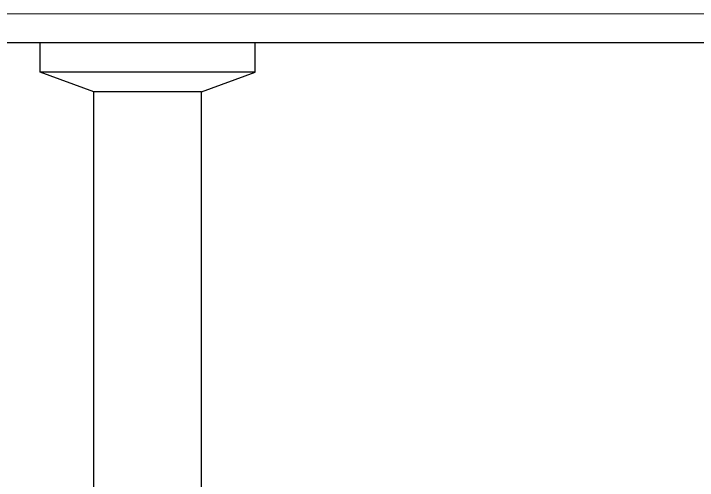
# Model space of a CAD drawing. Header units: millimetres. Extents: x 0 to 420000, y 0 to 297000.
# Drawn here: x 273642 to 280636, y 48975 to 53750 of the extents above; entities that cross this region are included whole.
import ezdxf

# ---------------------------------------------------------------- set-up
doc = ezdxf.new("R2010")
doc.units = ezdxf.units.MM
doc.linetypes.add('CEN', pattern=[62, 60, -1, 0, -1])
for name, color, linetype, lineweight in [('A-AXIS-LINE', 1, 'CEN', 15), ('A-ELEV-LIN2', 7, 'Continuous', 25), ('A-XXXX-INSL1', 15, 'Continuous', 18)]:
    doc.layers.add(name, color=color, linetype=linetype, lineweight=lineweight)

# ---------------------------------------------------------------- blocks, each defined once
blk = doc.blocks.new('axis(211208)')
at = {"layer": 'A-AXIS-LINE', "ltscale": 1000}
blk.add_line((4631788.1, -412118.7), (4955413.1, -412118.7), dxfattribs=at)
blk = doc.blocks.new('3층')
at = {"layer": 'A-ELEV-LIN2'}
for p, q in [((4844223.8, -402118.7), (4835423.8, -402118.7)), ((4846423.8, -402118.7), (4844223.8, -402118.7)), ((4844223.8, -402418.7), (4844223.8, -402118.7)), ((4846423.8, -402418.7), (4846423.8, -402118.7)), ((4855223.8, -402118.7), (4846423.8, -402118.7)), ((4846423.8, -402418.7), (4844223.8, -402418.7)), ((4844773.8, -402618.7), (4844223.8, -402418.7)), ((4845873.8, -402618.7), (4846423.8, -402418.7)), ((4844773.8, -411118.7), (4844773.8, -402618.7)), ((4845873.8, -402618.7), (4844773.8, -402618.7)), ((4845873.8, -411118.7), (4845873.8, -402618.7))]:
    blk.add_line(p, q, dxfattribs=at)
at = {"layer": 'A-XXXX-INSL1'}
blk.add_lwpolyline([(4877873.8, -401818.7), (4834823.8, -401818.7), (4834823.8, -402318.7), (4833823.8, -402318.7), (4833823.8, -401818.7), (4822873.8, -401818.7)], dxfattribs=at)

msp = doc.modelspace()

# ---------------------------------------------------------------- block references
msp.add_blockref('3층', (-4570311.3, 455568.7))
at = {"layer": 'A-AXIS-LINE'}
msp.add_blockref('axis(211208)', (-4581588.1, 465568.7), dxfattribs=at)

doc.saveas('drawing.dxf')
